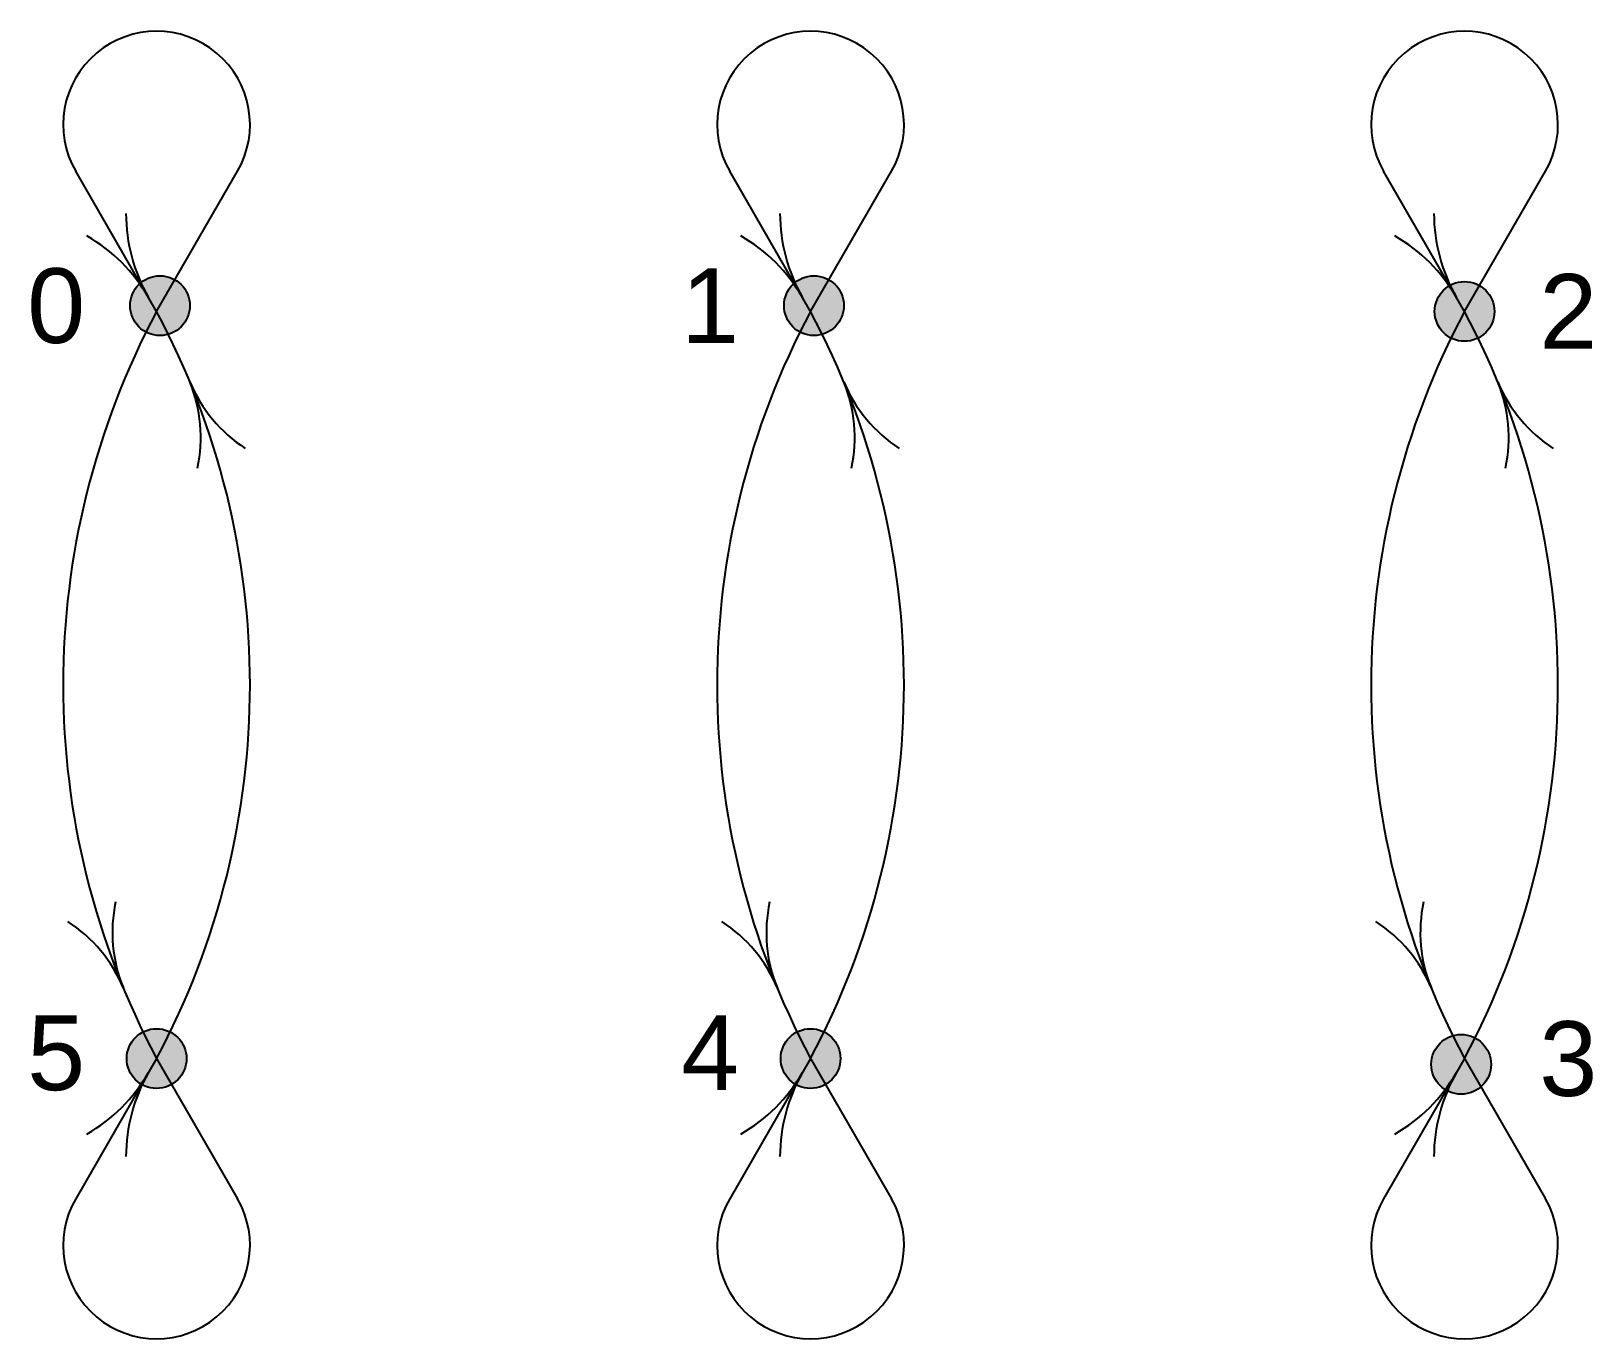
# Model space of a CAD drawing. Header units: inches. Extents: x 366 to 784, y 250 to 600.
import ezdxf
from ezdxf.enums import TextEntityAlignment as Align

# ---------------------------------------------------------------- set-up
doc = ezdxf.new("R2010")
doc.units = ezdxf.units.IN
doc.header["$MEASUREMENT"] = 0
doc.styles.get("Standard").update_dxf_attribs({"font": 'arial.ttf'})

msp = doc.modelspace()

# ---------------------------------------------------------------- hatches: boundary and pattern name
h = msp.add_hatch(color=255)
edge = h.paths.add_edge_path()
edge.add_arc((400.9, 526.55), 8, 0, 360)
h = msp.add_hatch(color=255)
edge = h.paths.add_edge_path()
edge.add_arc((575.9, 526.55), 8, 0, 360)
h = msp.add_hatch(color=255)
edge = h.paths.add_edge_path()
edge.add_arc((750, 525), 8, 0, 360)
h = msp.add_hatch(color=255)
edge = h.paths.add_edge_path()
edge.add_arc((400, 325), 8, 0, 360)
h = msp.add_hatch(color=255)
edge = h.paths.add_edge_path()
edge.add_arc((575, 325), 8, 0, 360)
h = msp.add_hatch(color=255)
edge = h.paths.add_edge_path()
edge.add_arc((749.1, 323.45), 8, 0, 360)

# ---------------------------------------------------------------- linework, layer by layer
for p, q in [((400, 525), (378.35, 562.5)), ((400, 525), (421.65, 562.5)), ((575, 525), (553.35, 562.5)), ((575, 525), (596.65, 562.5)), ((750, 525), (728.35, 562.5)), ((750, 525), (771.65, 562.5)), ((400, 325), (378.35, 287.5)), ((400, 325), (421.65, 287.5)), ((575, 325), (553.35, 287.5)), ((575, 325), (596.65, 287.5)), ((750, 325), (728.35, 287.5)), ((750, 325), (771.65, 287.5))]:
    msp.add_line(p, q)
for centre in [(400.9, 526.55), (575.9, 526.55), (750, 525), (400, 325), (575, 325), (749.1, 323.45)]:
    msp.add_circle(centre, 8)
for centre, radius, start, end in [((400, 575), 25, 330, 210), ((575, 575), 25, 330, 210), ((750, 575), 25, 330, 210), ((436.81, 551.25), 45, 180, 210), ((611.81, 551.25), 45, 180, 210), ((786.81, 551.25), 45, 180, 210), ((358.86, 506.25), 45, 30, 60), ((533.86, 506.25), 45, 30, 60), ((708.86, 506.25), 45, 30, 60), ((587.5, 425), 212.5, 151.9275, 208.0725), ((212.5, 425), 212.5, 331.9275, 28.0725), ((762.5, 425), 212.5, 151.9275, 208.0725), ((387.5, 425), 212.5, 331.9275, 28.0725), ((937.5, 425), 212.5, 151.9275, 208.0725), ((562.5, 425), 212.5, 331.9275, 28.0725), ((372.82, 491.27), 39.02, 347.8608, 22.457), ((444.95, 521.08), 39.02, 202.457, 237.0531), ((547.82, 491.27), 39.02, 347.8608, 22.457), ((619.95, 521.08), 39.02, 202.457, 237.0531), ((722.82, 491.27), 39.02, 347.8608, 22.457), ((794.95, 521.08), 39.02, 202.457, 237.0531), ((427.18, 358.73), 39.02, 167.8619, 202.458), ((602.18, 358.73), 39.02, 167.8619, 202.458), ((777.18, 358.73), 39.02, 167.8619, 202.458), ((355.05, 328.92), 39.02, 22.458, 57.0541), ((530.05, 328.92), 39.02, 22.458, 57.0541), ((705.05, 328.92), 39.02, 22.458, 57.0541), ((358.86, 343.75), 45, 300, 330), ((436.81, 298.75), 45, 150, 180), ((533.86, 343.75), 45, 300, 330), ((611.81, 298.75), 45, 150, 180), ((708.86, 343.75), 45, 300, 330), ((786.81, 298.75), 45, 150, 180), ((400, 275), 25, 150, 30), ((575, 275), 25, 150, 30), ((750, 275), 25, 150, 30)]:
    msp.add_arc(centre, radius, start, end)

# ---------------------------------------------------------------- texts
for s, p in [('0', (380.9, 526.55)), ('1', (555.9, 526.55)), ('5', (380.9, 326.55)), ('4', (555.9, 326.55))]:
    msp.add_text(s, height=20).set_placement(p, align=Align.MIDDLE_RIGHT)
for s, p in [('2', (770, 525)), ('3', (770, 325))]:
    msp.add_text(s, height=20).set_placement(p, align=Align.MIDDLE_LEFT)

doc.saveas('drawing.dxf')
